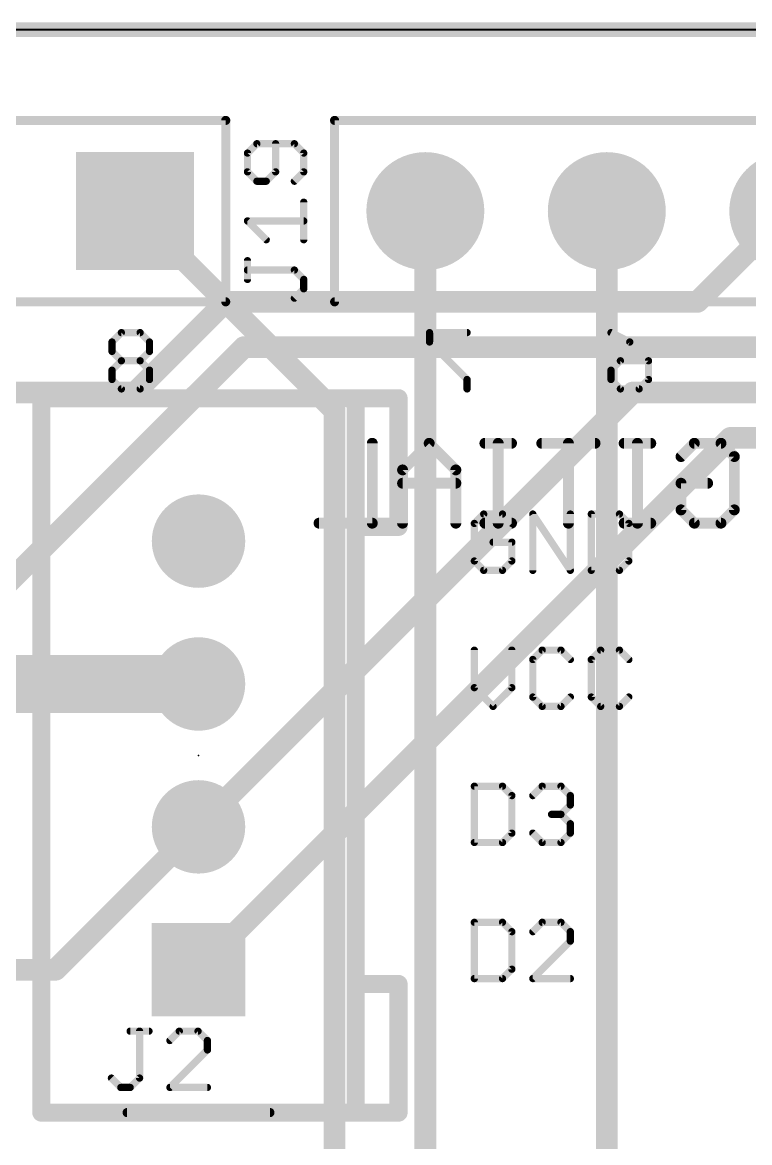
# Model space of a CAD drawing. Extents: x -0.23 to 5.5, y -0.23 to 4.66.
# Drawn here: x 1.578 to 1.979, y 1.487 to 2.104 of the extents above; entities that cross this region are included whole.
import ezdxf

# ---------------------------------------------------------------- set-up
doc = ezdxf.new("R2010")
doc.units = 0
for name, color, linetype in [('1', 14, 'CONTINUOUS'), ('16', 174, 'CONTINUOUS'), ('17', 94, 'CONTINUOUS'), ('20', 214, 'CONTINUOUS'), ('21', 251, 'CONTINUOUS'), ('22', 134, 'CONTINUOUS'), ('23', 178, 'CONTINUOUS'), ('25', 251, 'CONTINUOUS')]:
    doc.layers.add(name, color=color, linetype=linetype)

# ---------------------------------------------------------------- blocks, each defined once
blk = doc.blocks.new('SQUAREP')
blk.add_solid([(-0.5, -0.5), (0.5, -0.5), (-0.5, 0.5), (0.5, 0.5)])
blk = doc.blocks.new('ROUNDP')
at = {"const_width": 0.5}
blk.add_lwpolyline([(0, -0.25, 1), (0, 0.25, 1), (0, -0.25)], format="xyb", dxfattribs=at)

msp = doc.modelspace()

# ---------------------------------------------------------------- linework, layer by layer
at = {"layer": '1'}
for points, const_width in [([(0, 2.1), (2.7, 2.1)], 0.008), ([(1.64, 2), (1.75, 1.89)], 0.012), ([(1.8, 2), (1.8, 1.23563)], 0.012), ([(1.9, 2), (1.9, 1.25689)], 0.012), ([(1.75, 1.89), (1.75, 1.425)], 0.012), ([(1.675, 1.73937), (1.2, 1.73937)], 0.032)]:
    msp.add_lwpolyline(points, dxfattribs=dict(at, const_width=const_width))
for points, const_width in [([(1.642121, 2.002121, 1), (1.637879, 1.997879)], 0.006), ([(1.803, 2, 1), (1.797, 2)], 0.006), ([(1.903, 2, 1), (1.897, 2)], 0.006), ([(1.753, 1.89, 1), (1.747, 1.89)], 0.006), ([(1.747879, 1.887879, 1), (1.752121, 1.892121)], 0.006), ([(1.675, 1.73137, 1), (1.675, 1.74737)], 0.016)]:
    msp.add_lwpolyline(points, format="xyb", dxfattribs=dict(at, const_width=const_width))
at = {"layer": '16'}
for points, const_width in [([(0, 2.1), (2.7, 2.1)], 0.008), ([(2, 2), (1.95, 1.95)], 0.012), ([(1.64, 1.9), (1.69, 1.95)], 0.012), ([(1.69, 1.95), (1.95, 1.95)], 0.012), ([(1.7, 1.925), (1.43563, 1.66063)], 0.012), ([(2.025, 1.925), (1.7, 1.925)], 0.012), ([(0.965, 1.9), (1.64, 1.9)], 0.012), ([(1.91437, 1.9), (1.675, 1.66063)], 0.012), ([(2.1, 1.9), (1.91437, 1.9)], 0.012), ([(1.96811, 1.875), (1.675, 1.58189)], 0.012), ([(2.175, 1.875), (1.96811, 1.875)], 0.012), ([(1.59626, 1.58189), (1.675, 1.66063)], 0.012), ([(1.2, 1.58189), (1.59626, 1.58189)], 0.012)]:
    msp.add_lwpolyline(points, dxfattribs=dict(at, const_width=const_width))
at = {"layer": '16', "const_width": 0.006}
for points in [[(1.69, 1.953, 1), (1.69, 1.947)], [(1.692121, 1.947879, 1), (1.687879, 1.952121)], [(1.947879, 1.952121, 1), (1.952121, 1.947879)], [(1.95, 1.947, 1), (1.95, 1.953)], [(1.7, 1.928, 1), (1.7, 1.922)], [(1.702121, 1.922879, 1), (1.697879, 1.927121)], [(1.637879, 1.902121, 1), (1.642121, 1.897879)], [(1.64, 1.897, 1), (1.64, 1.903)], [(1.91437, 1.903, 1), (1.91437, 1.897)], [(1.916491, 1.897879, 1), (1.912249, 1.902121)], [(1.96811, 1.878, 1), (1.96811, 1.872)], [(1.970232, 1.872879, 1), (1.965989, 1.877121)], [(1.672879, 1.662751, 1), (1.677121, 1.658509)], [(1.677121, 1.658509, 1), (1.672879, 1.662751)], [(1.594139, 1.584011, 1), (1.598381, 1.579768)], [(1.59626, 1.57889, 1), (1.59626, 1.58489)], [(1.672879, 1.584011, 1), (1.677121, 1.579768)]]:
    msp.add_lwpolyline(points, format="xyb", dxfattribs=at)
at = {"layer": '20', "const_width": 0.001}
for points in [[(0.05, 2.1), (2.5, 2.1)], [(2.65, 2.1), (0.2, 2.1)]]:
    msp.add_lwpolyline(points, dxfattribs=at)
at = {"layer": '21'}
for points, const_width in [([(0, 2.1), (2.54, 2.1)], 0.005), ([(0.69, 2.05), (1.69, 2.05)], 0.005), ([(1.69, 2.05), (1.69, 1.95)], 0.005), ([(1.75, 2.05), (2.55, 2.05)], 0.005), ([(1.75, 1.95), (1.75, 2.05)], 0.005), ([(1.707145, 2.037139), (1.701974, 2.031968)], 0.004), ([(1.727829, 2.037139), (1.707145, 2.037139)], 0.004), ([(1.717487, 2.021626), (1.717487, 2.037139)], 0.004), ([(1.733, 2.031968), (1.727829, 2.037139)], 0.004), ([(1.701974, 2.031968), (1.701974, 2.021626)], 0.004), ([(1.733, 2.021626), (1.733, 2.031968)], 0.004), ([(1.701974, 2.021626), (1.707145, 2.016455)], 0.004), ([(1.712316, 2.016455), (1.717487, 2.021626)], 0.004), ([(1.727829, 2.016455), (1.733, 2.021626)], 0.004), ([(1.707145, 2.016455), (1.712316, 2.016455)], 0.004), ([(1.733, 1.984227), (1.733, 2.004912)], 0.004), ([(1.712316, 1.984227), (1.701974, 1.99457)], 0.004), ([(1.701974, 1.99457), (1.733, 1.99457)], 0.004), ([(1.701974, 1.962342), (1.701974, 1.972684)], 0.004), ([(1.727829, 1.967513), (1.701974, 1.967513)], 0.004), ([(1.733, 1.962342), (1.727829, 1.967513)], 0.004), ([(1.733, 1.957171), (1.733, 1.962342)], 0.004), ([(1.727829, 1.952), (1.733, 1.957171)], 0.004), ([(1.69, 1.95), (0.69, 1.95)], 0.005), ([(1.75, 1.95), (2.55, 1.95)], 0.005), ([(1.761614, 1.89685), (1.588386, 1.89685)], 0.01), ([(1.588386, 1.50315), (1.588386, 1.89685)], 0.01), ([(1.615945, 1.89685), (1.734055, 1.89685)], 0.01), ([(1.761614, 1.825984), (1.761614, 1.89685)], 0.01), ([(1.785236, 1.89685), (1.761614, 1.89685)], 0.01), ([(1.785236, 1.825984), (1.785236, 1.89685)], 0.01), ([(1.832171, 1.833026), (1.827, 1.827855)], 0.004), ([(1.842513, 1.833026), (1.832171, 1.833026)], 0.004), ([(1.847684, 1.827855), (1.842513, 1.833026)], 0.004), ([(1.859227, 1.802), (1.859227, 1.833026)], 0.004), ([(1.859227, 1.833026), (1.879912, 1.802)], 0.004), ([(1.879912, 1.802), (1.879912, 1.833026)], 0.004), ([(1.891455, 1.833026), (1.891455, 1.802)], 0.004), ([(1.906968, 1.833026), (1.891455, 1.833026)], 0.004), ([(1.912139, 1.827855), (1.906968, 1.833026)], 0.004), ([(1.761614, 1.574016), (1.761614, 1.825984)], 0.01), ([(1.761614, 1.825984), (1.785236, 1.825984)], 0.01), ([(1.827, 1.827855), (1.827, 1.807171)], 0.004), ([(1.912139, 1.807171), (1.912139, 1.827855)], 0.004), ([(1.847684, 1.817513), (1.837342, 1.817513)], 0.004), ([(1.847684, 1.807171), (1.847684, 1.817513)], 0.004), ([(1.827, 1.807171), (1.832171, 1.802)], 0.004), ([(1.842513, 1.802), (1.847684, 1.807171)], 0.004), ([(1.906968, 1.802), (1.912139, 1.807171)], 0.004), ([(1.832171, 1.802), (1.842513, 1.802)], 0.004), ([(1.891455, 1.802), (1.906968, 1.802)], 0.004), ([(1.827, 1.758026), (1.827, 1.737342)], 0.004), ([(1.847684, 1.737342), (1.847684, 1.758026)], 0.004), ([(1.864398, 1.758026), (1.859227, 1.752855)], 0.004), ([(1.874741, 1.758026), (1.864398, 1.758026)], 0.004), ([(1.879912, 1.752855), (1.874741, 1.758026)], 0.004), ([(1.896626, 1.758026), (1.891455, 1.752855)], 0.004), ([(1.906968, 1.758026), (1.896626, 1.758026)], 0.004), ([(1.912139, 1.752855), (1.906968, 1.758026)], 0.004), ([(1.859227, 1.752855), (1.859227, 1.732171)], 0.004), ([(1.891455, 1.752855), (1.891455, 1.732171)], 0.004), ([(1.827, 1.737342), (1.837342, 1.727)], 0.004), ([(1.837342, 1.727), (1.847684, 1.737342)], 0.004), ([(1.859227, 1.732171), (1.864398, 1.727)], 0.004), ([(1.864398, 1.727), (1.874741, 1.727)], 0.004), ([(1.874741, 1.727), (1.879912, 1.732171)], 0.004), ([(1.891455, 1.732171), (1.896626, 1.727)], 0.004), ([(1.896626, 1.727), (1.906968, 1.727)], 0.004), ([(1.906968, 1.727), (1.912139, 1.732171)], 0.004), ([(1.827, 1.683026), (1.827, 1.652)], 0.004), ([(1.842513, 1.683026), (1.827, 1.683026)], 0.004), ([(1.847684, 1.677855), (1.842513, 1.683026)], 0.004), ([(1.847684, 1.657171), (1.847684, 1.677855)], 0.004), ([(1.859227, 1.677855), (1.864398, 1.683026)], 0.004), ([(1.864398, 1.683026), (1.874741, 1.683026)], 0.004), ([(1.874741, 1.683026), (1.879912, 1.677855)], 0.004), ([(1.879912, 1.677855), (1.879912, 1.672684)], 0.004), ([(1.879912, 1.672684), (1.874741, 1.667513)], 0.004), ([(1.874741, 1.667513), (1.86957, 1.667513)], 0.004), ([(1.874741, 1.667513), (1.879912, 1.662342)], 0.004), ([(1.879912, 1.662342), (1.879912, 1.657171)], 0.004), ([(1.842513, 1.652), (1.847684, 1.657171)], 0.004), ([(1.864398, 1.652), (1.859227, 1.657171)], 0.004), ([(1.879912, 1.657171), (1.874741, 1.652)], 0.004), ([(1.827, 1.652), (1.842513, 1.652)], 0.004), ([(1.874741, 1.652), (1.864398, 1.652)], 0.004), ([(1.827, 1.608026), (1.827, 1.577)], 0.004), ([(1.842513, 1.608026), (1.827, 1.608026)], 0.004), ([(1.847684, 1.602855), (1.842513, 1.608026)], 0.004), ([(1.864398, 1.608026), (1.859227, 1.602855)], 0.004), ([(1.874741, 1.608026), (1.864398, 1.608026)], 0.004), ([(1.879912, 1.602855), (1.874741, 1.608026)], 0.004), ([(1.847684, 1.582171), (1.847684, 1.602855)], 0.004), ([(1.859227, 1.577), (1.879912, 1.597684)], 0.004), ([(1.879912, 1.597684), (1.879912, 1.602855)], 0.004), ([(1.842513, 1.577), (1.847684, 1.582171)], 0.004), ([(1.761614, 1.50315), (1.761614, 1.574016)], 0.01), ([(1.785236, 1.574016), (1.761614, 1.574016)], 0.01), ([(1.785236, 1.50315), (1.785236, 1.574016)], 0.01), ([(1.827, 1.577), (1.842513, 1.577)], 0.004), ([(1.879912, 1.577), (1.859227, 1.577)], 0.004), ([(1.588386, 1.50315), (1.761614, 1.50315)], 0.01), ([(1.761614, 1.50315), (1.785236, 1.50315)], 0.01), ([(1.63563, 1.50315), (1.71437, 1.50315)], 0.005)]:
    msp.add_lwpolyline(points, dxfattribs=dict(at, const_width=const_width))
for points, const_width in [([(1.69125, 2.05, 1), (1.68875, 2.05)], 0.0025), ([(1.69, 2.04875, 1), (1.69, 2.05125)], 0.0025), ([(1.75, 2.05125, 1), (1.75, 2.04875)], 0.0025), ([(1.75125, 2.05, 1), (1.74875, 2.05)], 0.0025), ([(1.707145, 2.038139, 1), (1.707145, 2.036139)], 0.002), ([(1.707852, 2.036432, 1), (1.706438, 2.037846)], 0.002), ([(1.718487, 2.037139, 1), (1.716487, 2.037139)], 0.002), ([(1.728536, 2.037846, 1), (1.727122, 2.036432)], 0.002), ([(1.727829, 2.036139, 1), (1.727829, 2.038139)], 0.002), ([(1.701266, 2.032675, 1), (1.702681, 2.031261)], 0.002), ([(1.702974, 2.031968, 1), (1.700974, 2.031968)], 0.002), ([(1.734, 2.031968, 1), (1.732, 2.031968)], 0.002), ([(1.732293, 2.031261, 1), (1.733707, 2.032675)], 0.002), ([(1.702681, 2.022333, 1), (1.701266, 2.020919)], 0.002), ([(1.700974, 2.021626, 1), (1.702974, 2.021626)], 0.002), ([(1.716487, 2.021626, 1), (1.718487, 2.021626)], 0.002), ([(1.718194, 2.020919, 1), (1.71678, 2.022333)], 0.002), ([(1.732, 2.021626, 1), (1.734, 2.021626)], 0.002), ([(1.733707, 2.020919, 1), (1.732293, 2.022333)], 0.002), ([(1.707145, 2.017455, 1), (1.707145, 2.015455)], 0.002), ([(1.706438, 2.015748, 1), (1.707852, 2.017162)], 0.002), ([(1.711609, 2.017162, 1), (1.713023, 2.015748)], 0.002), ([(1.712316, 2.015455, 1), (1.712316, 2.017455)], 0.002), ([(1.727122, 2.017162, 1), (1.728536, 2.015748)], 0.002), ([(1.734, 2.004912, 1), (1.732, 2.004912)], 0.002), ([(1.702681, 1.995277, 1), (1.701266, 1.993863)], 0.002), ([(1.701974, 1.99557, 1), (1.701974, 1.99357)], 0.002), ([(1.733, 1.99357, 1), (1.733, 1.99557)], 0.002), ([(1.711609, 1.98352, 1), (1.713023, 1.984935)], 0.002), ([(1.732, 1.984227, 1), (1.734, 1.984227)], 0.002), ([(1.702974, 1.972684, 1), (1.700974, 1.972684)], 0.002), ([(1.701974, 1.968513, 1), (1.701974, 1.966513)], 0.002), ([(1.728536, 1.96822, 1), (1.727122, 1.966806)], 0.002), ([(1.727829, 1.966513, 1), (1.727829, 1.968513)], 0.002), ([(1.700974, 1.962342, 1), (1.702974, 1.962342)], 0.002), ([(1.734, 1.962342, 1), (1.732, 1.962342)], 0.002), ([(1.732293, 1.961635, 1), (1.733707, 1.963049)], 0.002), ([(1.732, 1.957171, 1), (1.734, 1.957171)], 0.002), ([(1.733707, 1.956464, 1), (1.732293, 1.957878)], 0.002), ([(1.68875, 1.95, 1), (1.69125, 1.95)], 0.0025), ([(1.69, 1.94875, 1), (1.69, 1.95125)], 0.0025), ([(1.727122, 1.952707, 1), (1.728536, 1.951293)], 0.002), ([(1.75, 1.95125, 1), (1.75, 1.94875)], 0.0025), ([(1.74875, 1.95, 1), (1.75125, 1.95)], 0.0025), ([(1.588386, 1.89935, 1), (1.588386, 1.89435)], 0.005), ([(1.590886, 1.89685, 1), (1.585886, 1.89685)], 0.005), ([(1.615945, 1.89935, 1), (1.615945, 1.89435)], 0.005), ([(1.734055, 1.89435, 1), (1.734055, 1.89935)], 0.005), ([(1.764114, 1.89685, 1), (1.759114, 1.89685)], 0.005), ([(1.761614, 1.89935, 1), (1.761614, 1.89435)], 0.005), ([(1.761614, 1.89435, 1), (1.761614, 1.89935)], 0.005), ([(1.787736, 1.89685, 1), (1.782736, 1.89685)], 0.005), ([(1.785236, 1.89435, 1), (1.785236, 1.89935)], 0.005), ([(1.832171, 1.834026, 1), (1.832171, 1.832026)], 0.002), ([(1.832878, 1.832319, 1), (1.831464, 1.833734)], 0.002), ([(1.84322, 1.833734, 1), (1.841806, 1.832319)], 0.002), ([(1.842513, 1.832026, 1), (1.842513, 1.834026)], 0.002), ([(1.86006, 1.833581, 1), (1.858395, 1.832472)], 0.002), ([(1.860227, 1.833026, 1), (1.858227, 1.833026)], 0.002), ([(1.880912, 1.833026, 1), (1.878912, 1.833026)], 0.002), ([(1.892455, 1.833026, 1), (1.890455, 1.833026)], 0.002), ([(1.891455, 1.834026, 1), (1.891455, 1.832026)], 0.002), ([(1.907675, 1.833734, 1), (1.906261, 1.832319)], 0.002), ([(1.906968, 1.832026, 1), (1.906968, 1.834026)], 0.002), ([(1.764114, 1.825984, 1), (1.759114, 1.825984)], 0.005), ([(1.761614, 1.828484, 1), (1.761614, 1.823484)], 0.005), ([(1.759114, 1.825984, 1), (1.764114, 1.825984)], 0.005), ([(1.782736, 1.825984, 1), (1.787736, 1.825984)], 0.005), ([(1.785236, 1.823484, 1), (1.785236, 1.828484)], 0.005), ([(1.828, 1.827855, 1), (1.826, 1.827855)], 0.002), ([(1.826293, 1.828562, 1), (1.827707, 1.827148)], 0.002), ([(1.846977, 1.827148, 1), (1.848391, 1.828562)], 0.002), ([(1.913139, 1.827855, 1), (1.911139, 1.827855)], 0.002), ([(1.911432, 1.827148, 1), (1.912846, 1.828562)], 0.002), ([(1.837342, 1.818513, 1), (1.837342, 1.816513)], 0.002), ([(1.848684, 1.817513, 1), (1.846684, 1.817513)], 0.002), ([(1.847684, 1.816513, 1), (1.847684, 1.818513)], 0.002), ([(1.827707, 1.807878, 1), (1.826293, 1.806464)], 0.002), ([(1.848391, 1.806464, 1), (1.846977, 1.807878)], 0.002), ([(1.912846, 1.806464, 1), (1.911432, 1.807878)], 0.002), ([(1.826, 1.807171, 1), (1.828, 1.807171)], 0.002), ([(1.832171, 1.803, 1), (1.832171, 1.801)], 0.002), ([(1.831464, 1.801293, 1), (1.832878, 1.802707)], 0.002), ([(1.841806, 1.802707, 1), (1.84322, 1.801293)], 0.002), ([(1.842513, 1.801, 1), (1.842513, 1.803)], 0.002), ([(1.846684, 1.807171, 1), (1.848684, 1.807171)], 0.002), ([(1.858227, 1.802, 1), (1.860227, 1.802)], 0.002), ([(1.878912, 1.802, 1), (1.880912, 1.802)], 0.002), ([(1.87908, 1.801445, 1), (1.880744, 1.802555)], 0.002), ([(1.891455, 1.803, 1), (1.891455, 1.801)], 0.002), ([(1.890455, 1.802, 1), (1.892455, 1.802)], 0.002), ([(1.906261, 1.802707, 1), (1.907675, 1.801293)], 0.002), ([(1.906968, 1.801, 1), (1.906968, 1.803)], 0.002), ([(1.911139, 1.807171, 1), (1.913139, 1.807171)], 0.002), ([(1.828, 1.758026, 1), (1.826, 1.758026)], 0.002), ([(1.848684, 1.758026, 1), (1.846684, 1.758026)], 0.002), ([(1.864398, 1.759026, 1), (1.864398, 1.757026)], 0.002), ([(1.865106, 1.757319, 1), (1.863691, 1.758734)], 0.002), ([(1.875448, 1.758734, 1), (1.874034, 1.757319)], 0.002), ([(1.874741, 1.757026, 1), (1.874741, 1.759026)], 0.002), ([(1.896626, 1.759026, 1), (1.896626, 1.757026)], 0.002), ([(1.897333, 1.757319, 1), (1.895919, 1.758734)], 0.002), ([(1.907675, 1.758734, 1), (1.906261, 1.757319)], 0.002), ([(1.906968, 1.757026, 1), (1.906968, 1.759026)], 0.002), ([(1.860227, 1.752855, 1), (1.858227, 1.752855)], 0.002), ([(1.85852, 1.753562, 1), (1.859935, 1.752148)], 0.002), ([(1.879205, 1.752148, 1), (1.880619, 1.753562)], 0.002), ([(1.892455, 1.752855, 1), (1.890455, 1.752855)], 0.002), ([(1.890748, 1.753562, 1), (1.892162, 1.752148)], 0.002), ([(1.911432, 1.752148, 1), (1.912846, 1.753562)], 0.002), ([(1.827707, 1.738049, 1), (1.826293, 1.736635)], 0.002), ([(1.826, 1.737342, 1), (1.828, 1.737342)], 0.002), ([(1.846684, 1.737342, 1), (1.848684, 1.737342)], 0.002), ([(1.848391, 1.736635, 1), (1.846977, 1.738049)], 0.002), ([(1.836635, 1.727707, 1), (1.838049, 1.726293)], 0.002), ([(1.836635, 1.726293, 1), (1.838049, 1.727707)], 0.002), ([(1.859935, 1.732878, 1), (1.85852, 1.731464)], 0.002), ([(1.858227, 1.732171, 1), (1.860227, 1.732171)], 0.002), ([(1.864398, 1.728, 1), (1.864398, 1.726)], 0.002), ([(1.863691, 1.726293, 1), (1.865106, 1.727707)], 0.002), ([(1.874034, 1.727707, 1), (1.875448, 1.726293)], 0.002), ([(1.874741, 1.726, 1), (1.874741, 1.728)], 0.002), ([(1.880619, 1.731464, 1), (1.879205, 1.732878)], 0.002), ([(1.892162, 1.732878, 1), (1.890748, 1.731464)], 0.002), ([(1.890455, 1.732171, 1), (1.892455, 1.732171)], 0.002), ([(1.896626, 1.728, 1), (1.896626, 1.726)], 0.002), ([(1.895919, 1.726293, 1), (1.897333, 1.727707)], 0.002), ([(1.906261, 1.727707, 1), (1.907675, 1.726293)], 0.002), ([(1.906968, 1.726, 1), (1.906968, 1.728)], 0.002), ([(1.912846, 1.731464, 1), (1.911432, 1.732878)], 0.002), ([(1.828, 1.683026, 1), (1.826, 1.683026)], 0.002), ([(1.827, 1.684026, 1), (1.827, 1.682026)], 0.002), ([(1.84322, 1.683734, 1), (1.841806, 1.682319)], 0.002), ([(1.842513, 1.682026, 1), (1.842513, 1.684026)], 0.002), ([(1.848684, 1.677855, 1), (1.846684, 1.677855)], 0.002), ([(1.846977, 1.677148, 1), (1.848391, 1.678562)], 0.002), ([(1.85852, 1.678562, 1), (1.859935, 1.677148)], 0.002), ([(1.864398, 1.684026, 1), (1.864398, 1.682026)], 0.002), ([(1.865106, 1.682319, 1), (1.863691, 1.683734)], 0.002), ([(1.875448, 1.683734, 1), (1.874034, 1.682319)], 0.002), ([(1.874741, 1.682026, 1), (1.874741, 1.684026)], 0.002), ([(1.880912, 1.677855, 1), (1.878912, 1.677855)], 0.002), ([(1.879205, 1.677148, 1), (1.880619, 1.678562)], 0.002), ([(1.878912, 1.672684, 1), (1.880912, 1.672684)], 0.002), ([(1.880619, 1.671977, 1), (1.879205, 1.673391)], 0.002), ([(1.86957, 1.668513, 1), (1.86957, 1.666513)], 0.002), ([(1.875448, 1.66822, 1), (1.874034, 1.666806)], 0.002), ([(1.874034, 1.66822, 1), (1.875448, 1.666806)], 0.002), ([(1.874741, 1.666513, 1), (1.874741, 1.668513)], 0.002), ([(1.880912, 1.662342, 1), (1.878912, 1.662342)], 0.002), ([(1.879205, 1.661635, 1), (1.880619, 1.663049)], 0.002), ([(1.846684, 1.657171, 1), (1.848684, 1.657171)], 0.002), ([(1.848391, 1.656464, 1), (1.846977, 1.657878)], 0.002), ([(1.859935, 1.657878, 1), (1.85852, 1.656464)], 0.002), ([(1.878912, 1.657171, 1), (1.880912, 1.657171)], 0.002), ([(1.880619, 1.656464, 1), (1.879205, 1.657878)], 0.002), ([(1.827, 1.653, 1), (1.827, 1.651)], 0.002), ([(1.826, 1.652, 1), (1.828, 1.652)], 0.002), ([(1.841806, 1.652707, 1), (1.84322, 1.651293)], 0.002), ([(1.842513, 1.651, 1), (1.842513, 1.653)], 0.002), ([(1.864398, 1.653, 1), (1.864398, 1.651)], 0.002), ([(1.863691, 1.651293, 1), (1.865106, 1.652707)], 0.002), ([(1.874034, 1.652707, 1), (1.875448, 1.651293)], 0.002), ([(1.874741, 1.651, 1), (1.874741, 1.653)], 0.002), ([(1.828, 1.608026, 1), (1.826, 1.608026)], 0.002), ([(1.827, 1.609026, 1), (1.827, 1.607026)], 0.002), ([(1.84322, 1.608734, 1), (1.841806, 1.607319)], 0.002), ([(1.842513, 1.607026, 1), (1.842513, 1.609026)], 0.002), ([(1.864398, 1.609026, 1), (1.864398, 1.607026)], 0.002), ([(1.865106, 1.607319, 1), (1.863691, 1.608734)], 0.002), ([(1.875448, 1.608734, 1), (1.874034, 1.607319)], 0.002), ([(1.874741, 1.607026, 1), (1.874741, 1.609026)], 0.002), ([(1.848684, 1.602855, 1), (1.846684, 1.602855)], 0.002), ([(1.846977, 1.602148, 1), (1.848391, 1.603562)], 0.002), ([(1.85852, 1.603562, 1), (1.859935, 1.602148)], 0.002), ([(1.880912, 1.602855, 1), (1.878912, 1.602855)], 0.002), ([(1.879205, 1.602148, 1), (1.880619, 1.603562)], 0.002), ([(1.880619, 1.596977, 1), (1.879205, 1.598391)], 0.002), ([(1.878912, 1.597684, 1), (1.880912, 1.597684)], 0.002), ([(1.846684, 1.582171, 1), (1.848684, 1.582171)], 0.002), ([(1.848391, 1.581464, 1), (1.846977, 1.582878)], 0.002), ([(1.764114, 1.574016, 1), (1.759114, 1.574016)], 0.005), ([(1.761614, 1.576516, 1), (1.761614, 1.571516)], 0.005), ([(1.759114, 1.574016, 1), (1.764114, 1.574016)], 0.005), ([(1.787736, 1.574016, 1), (1.782736, 1.574016)], 0.005), ([(1.785236, 1.571516, 1), (1.785236, 1.576516)], 0.005), ([(1.827, 1.578, 1), (1.827, 1.576)], 0.002), ([(1.826, 1.577, 1), (1.828, 1.577)], 0.002), ([(1.841806, 1.577707, 1), (1.84322, 1.576293)], 0.002), ([(1.842513, 1.576, 1), (1.842513, 1.578)], 0.002), ([(1.859227, 1.578, 1), (1.859227, 1.576)], 0.002), ([(1.85852, 1.577707, 1), (1.859935, 1.576293)], 0.002), ([(1.879912, 1.576, 1), (1.879912, 1.578)], 0.002), ([(1.588386, 1.50565, 1), (1.588386, 1.50065)], 0.005), ([(1.761614, 1.50565, 1), (1.761614, 1.50065)], 0.005), ([(1.761614, 1.50065, 1), (1.761614, 1.50565)], 0.005), ([(1.785236, 1.50065, 1), (1.785236, 1.50565)], 0.005), ([(1.585886, 1.50315, 1), (1.590886, 1.50315)], 0.005), ([(1.63563, 1.5044, 1), (1.63563, 1.5019)], 0.0025), ([(1.71437, 1.5019, 1), (1.71437, 1.5044)], 0.0025), ([(1.759114, 1.50315, 1), (1.764114, 1.50315)], 0.005), ([(1.782736, 1.50315, 1), (1.787736, 1.50315)], 0.005)]:
    msp.add_lwpolyline(points, format="xyb", dxfattribs=dict(at, const_width=const_width))
at = {"layer": '22'}
for points, const_width in [([(1.632487, 1.933026), (1.627316, 1.927855)], 0.004), ([(1.642829, 1.933026), (1.632487, 1.933026)], 0.004), ([(1.648, 1.927855), (1.642829, 1.933026)], 0.004), ([(1.823, 1.933026), (1.802316, 1.933026)], 0.004), ([(1.802316, 1.933026), (1.802316, 1.927855)], 0.004), ([(1.902316, 1.933026), (1.912658, 1.927855)], 0.004), ([(1.627316, 1.927855), (1.627316, 1.922684)], 0.004), ([(1.648, 1.922684), (1.648, 1.927855)], 0.004), ([(1.802316, 1.927855), (1.823, 1.907171)], 0.004), ([(1.912658, 1.927855), (1.923, 1.917513)], 0.004), ([(1.627316, 1.922684), (1.632487, 1.917513)], 0.004), ([(1.642829, 1.917513), (1.648, 1.922684)], 0.004), ([(1.632487, 1.917513), (1.627316, 1.912342)], 0.004), ([(1.627316, 1.912342), (1.627316, 1.907171)], 0.004), ([(1.642829, 1.917513), (1.632487, 1.917513)], 0.004), ([(1.648, 1.912342), (1.642829, 1.917513)], 0.004), ([(1.648, 1.907171), (1.648, 1.912342)], 0.004), ([(1.902316, 1.912342), (1.907487, 1.917513)], 0.004), ([(1.902316, 1.907171), (1.902316, 1.912342)], 0.004), ([(1.907487, 1.917513), (1.923, 1.917513)], 0.004), ([(1.923, 1.917513), (1.923, 1.907171)], 0.004), ([(1.627316, 1.907171), (1.632487, 1.902)], 0.004), ([(1.642829, 1.902), (1.648, 1.907171)], 0.004), ([(1.823, 1.907171), (1.823, 1.902)], 0.004), ([(1.907487, 1.902), (1.902316, 1.907171)], 0.004), ([(1.923, 1.907171), (1.917829, 1.902)], 0.004), ([(1.632487, 1.902), (1.642829, 1.902)], 0.004), ([(1.917829, 1.902), (1.907487, 1.902)], 0.004), ([(1.770765, 1.872038), (1.770765, 1.828)], 0.006), ([(1.802125, 1.872038), (1.787445, 1.857358)], 0.006), ([(1.816804, 1.857358), (1.802125, 1.872038)], 0.006), ([(1.847497, 1.872038), (1.832818, 1.872038)], 0.006), ([(1.840157, 1.828), (1.840157, 1.872038)], 0.006), ([(1.893536, 1.872038), (1.864178, 1.872038)], 0.006), ([(1.878857, 1.828), (1.878857, 1.872038)], 0.006), ([(1.924229, 1.872038), (1.90955, 1.872038)], 0.006), ([(1.916889, 1.828), (1.916889, 1.872038)], 0.006), ([(1.94091, 1.864698), (1.948249, 1.872038)], 0.006), ([(1.948249, 1.872038), (1.962928, 1.872038)], 0.006), ([(1.962928, 1.872038), (1.970268, 1.864698)], 0.006), ([(1.970268, 1.864698), (1.970268, 1.83534)], 0.006), ([(1.787445, 1.857358), (1.787445, 1.828)], 0.006), ([(1.816804, 1.828), (1.816804, 1.857358)], 0.006), ([(1.816804, 1.850019), (1.787445, 1.850019)], 0.006), ([(1.94091, 1.83534), (1.94091, 1.850019)], 0.006), ([(1.94091, 1.850019), (1.955589, 1.850019)], 0.006), ([(1.948249, 1.828), (1.94091, 1.83534)], 0.006), ([(1.970268, 1.83534), (1.962928, 1.828)], 0.006), ([(1.770765, 1.828), (1.741406, 1.828)], 0.006), ([(1.847497, 1.828), (1.832818, 1.828)], 0.006), ([(1.924229, 1.828), (1.90955, 1.828)], 0.006), ([(1.962928, 1.828), (1.948249, 1.828)], 0.006)]:
    msp.add_lwpolyline(points, dxfattribs=dict(at, const_width=const_width))
for points, const_width in [([(1.632487, 1.934026, 1), (1.632487, 1.932026)], 0.002), ([(1.633194, 1.932319, 1), (1.63178, 1.933734)], 0.002), ([(1.643536, 1.933734, 1), (1.642122, 1.932319)], 0.002), ([(1.642829, 1.932026, 1), (1.642829, 1.934026)], 0.002), ([(1.802316, 1.934026, 1), (1.802316, 1.932026)], 0.002), ([(1.803316, 1.933026, 1), (1.801316, 1.933026)], 0.002), ([(1.823, 1.932026, 1), (1.823, 1.934026)], 0.002), ([(1.902763, 1.933921, 1), (1.901868, 1.932132)], 0.002), ([(1.628316, 1.927855, 1), (1.626316, 1.927855)], 0.002), ([(1.626609, 1.928562, 1), (1.628023, 1.927148)], 0.002), ([(1.649, 1.927855, 1), (1.647, 1.927855)], 0.002), ([(1.647293, 1.927148, 1), (1.648707, 1.928562)], 0.002), ([(1.803023, 1.928562, 1), (1.801609, 1.927148)], 0.002), ([(1.801316, 1.927855, 1), (1.803316, 1.927855)], 0.002), ([(1.913365, 1.928562, 1), (1.911951, 1.927148)], 0.002), ([(1.912211, 1.926961, 1), (1.913105, 1.92875)], 0.002), ([(1.628023, 1.923391, 1), (1.626609, 1.921977)], 0.002), ([(1.626316, 1.922684, 1), (1.628316, 1.922684)], 0.002), ([(1.647, 1.922684, 1), (1.649, 1.922684)], 0.002), ([(1.648707, 1.921977, 1), (1.647293, 1.923391)], 0.002), ([(1.628316, 1.912342, 1), (1.626316, 1.912342)], 0.002), ([(1.626609, 1.913049, 1), (1.628023, 1.911635)], 0.002), ([(1.632487, 1.918513, 1), (1.632487, 1.916513)], 0.002), ([(1.633194, 1.916806, 1), (1.63178, 1.91822)], 0.002), ([(1.63178, 1.916806, 1), (1.633194, 1.91822)], 0.002), ([(1.643536, 1.91822, 1), (1.642122, 1.916806)], 0.002), ([(1.642122, 1.91822, 1), (1.643536, 1.916806)], 0.002), ([(1.642829, 1.916513, 1), (1.642829, 1.918513)], 0.002), ([(1.649, 1.912342, 1), (1.647, 1.912342)], 0.002), ([(1.647293, 1.911635, 1), (1.648707, 1.913049)], 0.002), ([(1.903316, 1.912342, 1), (1.901316, 1.912342)], 0.002), ([(1.901609, 1.913049, 1), (1.903023, 1.911635)], 0.002), ([(1.907487, 1.918513, 1), (1.907487, 1.916513)], 0.002), ([(1.908194, 1.916806, 1), (1.90678, 1.91822)], 0.002), ([(1.924, 1.917513, 1), (1.922, 1.917513)], 0.002), ([(1.922293, 1.916806, 1), (1.923707, 1.91822)], 0.002), ([(1.923, 1.916513, 1), (1.923, 1.918513)], 0.002), ([(1.628023, 1.907878, 1), (1.626609, 1.906464)], 0.002), ([(1.626316, 1.907171, 1), (1.628316, 1.907171)], 0.002), ([(1.647, 1.907171, 1), (1.649, 1.907171)], 0.002), ([(1.648707, 1.906464, 1), (1.647293, 1.907878)], 0.002), ([(1.824, 1.907171, 1), (1.822, 1.907171)], 0.002), ([(1.822293, 1.906464, 1), (1.823707, 1.907878)], 0.002), ([(1.903023, 1.907878, 1), (1.901609, 1.906464)], 0.002), ([(1.901316, 1.907171, 1), (1.903316, 1.907171)], 0.002), ([(1.922, 1.907171, 1), (1.924, 1.907171)], 0.002), ([(1.923707, 1.906464, 1), (1.922293, 1.907878)], 0.002), ([(1.632487, 1.903, 1), (1.632487, 1.901)], 0.002), ([(1.63178, 1.901293, 1), (1.633194, 1.902707)], 0.002), ([(1.642122, 1.902707, 1), (1.643536, 1.901293)], 0.002), ([(1.642829, 1.901, 1), (1.642829, 1.903)], 0.002), ([(1.822, 1.902, 1), (1.824, 1.902)], 0.002), ([(1.907487, 1.903, 1), (1.907487, 1.901)], 0.002), ([(1.90678, 1.901293, 1), (1.908194, 1.902707)], 0.002), ([(1.917122, 1.902707, 1), (1.918536, 1.901293)], 0.002), ([(1.917829, 1.901, 1), (1.917829, 1.903)], 0.002), ([(1.772265, 1.872038, 1), (1.769265, 1.872038)], 0.003), ([(1.803185, 1.873098, 1), (1.801064, 1.870977)], 0.003), ([(1.803185, 1.870977, 1), (1.801064, 1.873098)], 0.003), ([(1.832818, 1.873538, 1), (1.832818, 1.870538)], 0.003), ([(1.841657, 1.872038, 1), (1.838657, 1.872038)], 0.003), ([(1.847497, 1.870538, 1), (1.847497, 1.873538)], 0.003), ([(1.864178, 1.873538, 1), (1.864178, 1.870538)], 0.003), ([(1.880357, 1.872038, 1), (1.877357, 1.872038)], 0.003), ([(1.893536, 1.870538, 1), (1.893536, 1.873538)], 0.003), ([(1.90955, 1.873538, 1), (1.90955, 1.870538)], 0.003), ([(1.918389, 1.872038, 1), (1.915389, 1.872038)], 0.003), ([(1.924229, 1.870538, 1), (1.924229, 1.873538)], 0.003), ([(1.948249, 1.873538, 1), (1.948249, 1.870538)], 0.003), ([(1.94931, 1.870977, 1), (1.947189, 1.873098)], 0.003), ([(1.963989, 1.873098, 1), (1.961868, 1.870977)], 0.003), ([(1.962928, 1.870538, 1), (1.962928, 1.873538)], 0.003), ([(1.939849, 1.865759, 1), (1.94197, 1.863637)], 0.003), ([(1.971768, 1.864698, 1), (1.968768, 1.864698)], 0.003), ([(1.969207, 1.863637, 1), (1.971329, 1.865759)], 0.003), ([(1.788945, 1.857358, 1), (1.785945, 1.857358)], 0.003), ([(1.786385, 1.858419, 1), (1.788506, 1.856298)], 0.003), ([(1.818304, 1.857358, 1), (1.815304, 1.857358)], 0.003), ([(1.815743, 1.856298, 1), (1.817865, 1.858419)], 0.003), ([(1.787445, 1.851519, 1), (1.787445, 1.848519)], 0.003), ([(1.816804, 1.848519, 1), (1.816804, 1.851519)], 0.003), ([(1.94241, 1.850019, 1), (1.93941, 1.850019)], 0.003), ([(1.94091, 1.851519, 1), (1.94091, 1.848519)], 0.003), ([(1.955589, 1.848519, 1), (1.955589, 1.851519)], 0.003), ([(1.94197, 1.8364, 1), (1.939849, 1.834279)], 0.003), ([(1.93941, 1.83534, 1), (1.94241, 1.83534)], 0.003), ([(1.968768, 1.83534, 1), (1.971768, 1.83534)], 0.003), ([(1.971329, 1.834279, 1), (1.969207, 1.8364)], 0.003), ([(1.741406, 1.8295, 1), (1.741406, 1.8265)], 0.003), ([(1.769265, 1.828, 1), (1.772265, 1.828)], 0.003), ([(1.770765, 1.8265, 1), (1.770765, 1.8295)], 0.003), ([(1.785945, 1.828, 1), (1.788945, 1.828)], 0.003), ([(1.815304, 1.828, 1), (1.818304, 1.828)], 0.003), ([(1.832818, 1.8295, 1), (1.832818, 1.8265)], 0.003), ([(1.838657, 1.828, 1), (1.841657, 1.828)], 0.003), ([(1.847497, 1.8265, 1), (1.847497, 1.8295)], 0.003), ([(1.877357, 1.828, 1), (1.880357, 1.828)], 0.003), ([(1.90955, 1.8295, 1), (1.90955, 1.8265)], 0.003), ([(1.915389, 1.828, 1), (1.918389, 1.828)], 0.003), ([(1.924229, 1.8265, 1), (1.924229, 1.8295)], 0.003), ([(1.948249, 1.8295, 1), (1.948249, 1.8265)], 0.003), ([(1.947189, 1.826939, 1), (1.94931, 1.829061)], 0.003), ([(1.961868, 1.829061, 1), (1.963989, 1.826939)], 0.003), ([(1.962928, 1.8265, 1), (1.962928, 1.8295)], 0.003)]:
    msp.add_lwpolyline(points, format="xyb", dxfattribs=dict(at, const_width=const_width))
at = {"layer": '23'}
msp.add_point((1.675, 1.7), dxfattribs=at)
at = {"layer": '25', "const_width": 0.004}
for points in [[(1.637342, 1.548026), (1.647684, 1.548026)], [(1.642513, 1.522171), (1.642513, 1.548026)], [(1.664398, 1.548026), (1.659227, 1.542855)], [(1.674741, 1.548026), (1.664398, 1.548026)], [(1.679912, 1.542855), (1.674741, 1.548026)], [(1.679912, 1.537684), (1.679912, 1.542855)], [(1.659227, 1.517), (1.679912, 1.537684)], [(1.627, 1.522171), (1.632171, 1.517)], [(1.632171, 1.517), (1.637342, 1.517)], [(1.637342, 1.517), (1.642513, 1.522171)], [(1.679912, 1.517), (1.659227, 1.517)]]:
    msp.add_lwpolyline(points, dxfattribs=at)
at = {"layer": '25', "const_width": 0.002}
for points in [[(1.637342, 1.549026, 1), (1.637342, 1.547026)], [(1.643513, 1.548026, 1), (1.641513, 1.548026)], [(1.647684, 1.547026, 1), (1.647684, 1.549026)], [(1.664398, 1.549026, 1), (1.664398, 1.547026)], [(1.665106, 1.547319, 1), (1.663691, 1.548734)], [(1.675448, 1.548734, 1), (1.674034, 1.547319)], [(1.674741, 1.547026, 1), (1.674741, 1.549026)], [(1.65852, 1.543562, 1), (1.659935, 1.542148)], [(1.680912, 1.542855, 1), (1.678912, 1.542855)], [(1.679205, 1.542148, 1), (1.680619, 1.543562)], [(1.678912, 1.537684, 1), (1.680912, 1.537684)], [(1.680619, 1.536977, 1), (1.679205, 1.538391)], [(1.627707, 1.522878, 1), (1.626293, 1.521464)], [(1.632171, 1.518, 1), (1.632171, 1.516)], [(1.637342, 1.516, 1), (1.637342, 1.518)], [(1.641513, 1.522171, 1), (1.643513, 1.522171)], [(1.64322, 1.521464, 1), (1.641806, 1.522878)], [(1.659227, 1.518, 1), (1.659227, 1.516)], [(1.679912, 1.516, 1), (1.679912, 1.518)], [(1.631464, 1.516293, 1), (1.632878, 1.517707)], [(1.636635, 1.517707, 1), (1.638049, 1.516293)], [(1.65852, 1.517707, 1), (1.659935, 1.516293)]]:
    msp.add_lwpolyline(points, format="xyb", dxfattribs=at)

# ---------------------------------------------------------------- block references
at = {"layer": '17', "xscale": 0.065, "yscale": 0.065}
for name, p in [('SQUAREP', (1.64, 2)), ('SQUAREP', (1.64, 2)), ('ROUNDP', (1.8, 2)), ('ROUNDP', (1.8, 2)), ('ROUNDP', (1.9, 2)), ('ROUNDP', (1.9, 2)), ('ROUNDP', (2, 2)), ('ROUNDP', (2, 2))]:
    msp.add_blockref(name, p, dxfattribs=at)
at = {"layer": '17', "xscale": 0.051496, "yscale": 0.051496, "rotation": 90}
for name, p in [('ROUNDP', (1.675, 1.81811)), ('ROUNDP', (1.675, 1.81811)), ('ROUNDP', (1.675, 1.73937)), ('ROUNDP', (1.675, 1.73937)), ('ROUNDP', (1.675, 1.66063)), ('ROUNDP', (1.675, 1.66063)), ('SQUAREP', (1.675, 1.58189)), ('SQUAREP', (1.675, 1.58189))]:
    msp.add_blockref(name, p, dxfattribs=at)

doc.saveas('drawing.dxf')
